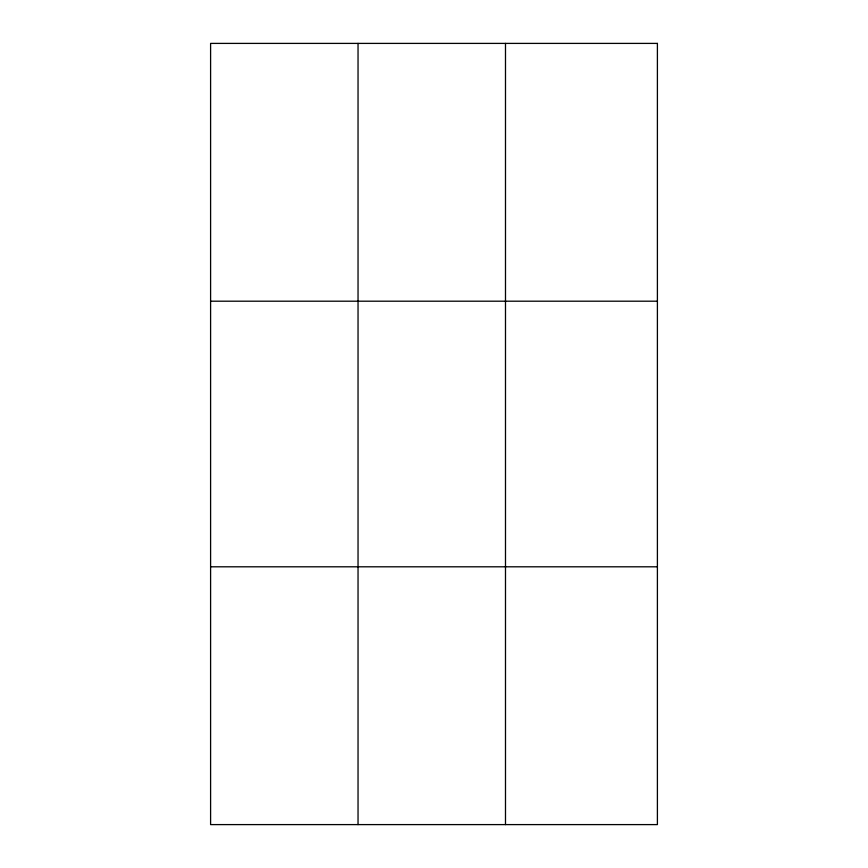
<?xml version="1.0" encoding="UTF-8"?>
<svg xmlns="http://www.w3.org/2000/svg" width="868" height="868" viewBox="0 0 868 868"><rect width="100%" height="100%" fill="white"/><g stroke="black" fill="none" stroke-linecap="round" stroke-linejoin="round"><path stroke-width="1.3" d="M358.039 824.6L358.039 43.4M505.491 824.6L505.491 43.4M210.598 301.196L657.401 301.196M210.598 566.804L657.401 566.804M657.401 43.4L657.401 824.6L210.598 824.6L210.598 43.4L657.401 43.4"/></g></svg>
